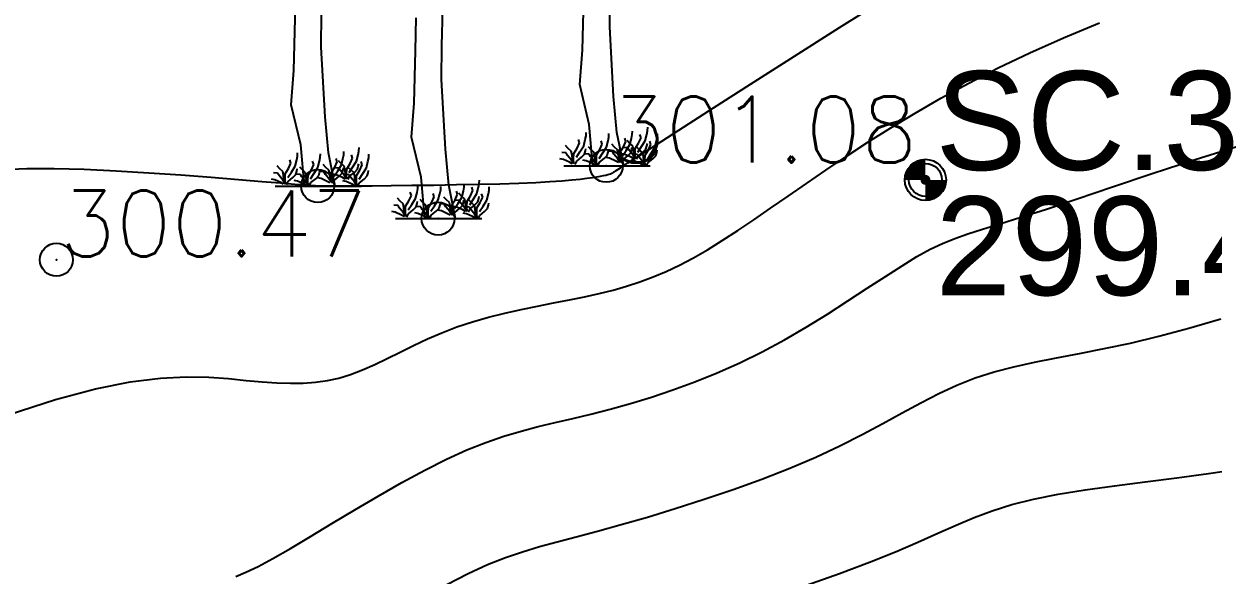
# Model space of a CAD drawing. Header units: millimetres. Extents: x 524954 to 526204, y 9523489 to 9524010.
# Drawn here: x 526073.58 to 526091.63, y 9523817.82 to 9523826.18 of the extents above; entities that cross this region are included whole.
import ezdxf
from ezdxf.enums import TextEntityAlignment as Align

# ---------------------------------------------------------------- set-up
doc = ezdxf.new("R2010")
doc.units = ezdxf.units.MM
doc.header["$PDMODE"] = 32
doc.header["$PDSIZE"] = 0.5
doc.linetypes.add('ACAD_ISO12W100', pattern=[21, 12, -3, 0, -3, 0, -3])
for name, color, linetype in [('Arbre', 34, 'ACAD_ISO12W100'), ('CN_01_00', 3, 'Continuous'), ('CN_02_00', 4, 'Continuous'), ('CN_10_00', 1, 'Continuous'), ('TopoAlt', 3, 'Continuous'), ('TopoAlt polygo', 7, 'Continuous'), ('TOPOJIS', 7, 'Continuous'), ('TOPOJIS polygo', 1, 'Continuous'), ('TopoMat polygo', 1, 'Continuous')]:
    doc.layers.add(name, color=color, linetype=linetype)
doc.styles.add('Arial 1.0', font='arial.ttf', dxfattribs={"width": 0.99, "height": 1})
doc.styles.add('Simplex 1.0', font='Simplex.shx', dxfattribs={"width": 0.99, "height": 1})

# ---------------------------------------------------------------- blocks, each defined once
blk = doc.blocks.new('TCPOINT M')
at = {"color": 0}
blk.add_point((0, 0), dxfattribs=at)
at = {"layer": 'TopoAlt', "style": 'Simplex 1.0', "width": 0.99}
blk.add_attdef('ALT', (0.15, 0.15), '', height=1, dxfattribs=at)
blk = doc.blocks.new('v088')
at = {"linetype": 'Continuous'}
for p, q in [((0.045, 2.625), (0.064, 3.179)), ((-0.352, 2.542), (-0.344, 3.046)), ((-0.373, 1.752), (-0.352, 2.542)), ((0.043, 2.109), (0.045, 2.625)), ((0.102, 1.053), (0.043, 2.109)), ((-0.412, 1.235), (-0.373, 1.752)), ((-0.268, 0.628), (-0.412, 1.235)), ((0.151, 0.506), (0.102, 1.053)), ((-0.213, 0), (-0.268, 0.628)), ((0.256, 0), (0.151, 0.506)), ((-0.654, 0), (0.654, 0))]:
    blk.add_line(p, q, dxfattribs=at)
at = {"color": 3, "linetype": 'Continuous'}
for p, q in [((0.615, 0.531), (0.618, 0.584)), ((-0.416, 0.349), (-0.433, 0.399)), ((-0.353, 0.303), (-0.329, 0.397)), ((-0.329, 0.397), (-0.317, 0.454)), ((-0.317, 0.454), (-0.315, 0.507)), ((-0.07, 0.329), (-0.087, 0.38)), ((-0.007, 0.284), (0.017, 0.377)), ((0.017, 0.377), (0.029, 0.435)), ((0.029, 0.435), (0.031, 0.488)), ((0.25, 0.286), (0.286, 0.368)), ((0.286, 0.368), (0.269, 0.418)), ((0.346, 0.341), (0.305, 0.385)), ((0.349, 0.322), (0.373, 0.416)), ((0.373, 0.416), (0.385, 0.474)), ((0.385, 0.474), (0.387, 0.526)), ((0.481, 0.344), (0.517, 0.426)), ((0.517, 0.426), (0.5, 0.476)), ((0.524, 0.291), (0.579, 0.38)), ((0.579, 0.38), (0.603, 0.474)), ((0.603, 0.474), (0.615, 0.531)), ((0.666, 0.325), (0.649, 0.375)), ((0.728, 0.279), (0.752, 0.373)), ((0.752, 0.373), (0.765, 0.43)), ((0.765, 0.43), (0.767, 0.483)), ((-0.618, 0.197), (-0.683, 0.202)), ((-0.587, 0.264), (-0.627, 0.308)), ((-0.596, 0.159), (-0.618, 0.197)), ((-0.541, 0.224), (-0.587, 0.264)), ((-0.529, 0.166), (-0.541, 0.224)), ((-0.505, 0.106), (-0.502, 0.188)), ((-0.502, 0.188), (-0.452, 0.267)), ((-0.464, 0.132), (-0.409, 0.214)), ((-0.452, 0.267), (-0.416, 0.349)), ((-0.409, 0.214), (-0.353, 0.303)), ((-0.341, 0.178), (-0.327, 0.226)), ((-0.272, 0.178), (-0.337, 0.183)), ((-0.327, 0.226), (-0.32, 0.26)), ((-0.24, 0.245), (-0.281, 0.288)), ((-0.195, 0.204), (-0.24, 0.245)), ((-0.183, 0.147), (-0.195, 0.204)), ((-0.156, 0.168), (-0.106, 0.248)), ((-0.118, 0.113), (-0.063, 0.195)), ((-0.106, 0.248), (-0.07, 0.329)), ((-0.063, 0.195), (-0.007, 0.284)), ((0.005, 0.159), (0.019, 0.207)), ((0.019, 0.207), (0.026, 0.24)), ((0.084, 0.216), (0.019, 0.221)), ((0.115, 0.284), (0.075, 0.327)), ((0.106, 0.178), (0.084, 0.216)), ((0.161, 0.243), (0.115, 0.284)), ((0.173, 0.185), (0.161, 0.243)), ((0.178, 0.118), (0.173, 0.185)), ((0.197, 0.125), (0.2, 0.207)), ((0.2, 0.207), (0.25, 0.286)), ((0.272, 0.173), (0.221, 0.183)), ((0.238, 0.151), (0.293, 0.233)), ((0.315, 0.274), (0.25, 0.279)), ((0.293, 0.233), (0.349, 0.322)), ((0.337, 0.236), (0.315, 0.274)), ((0.315, 0.151), (0.361, 0.197)), ((0.397, 0.163), (0.337, 0.236)), ((0.392, 0.301), (0.346, 0.341)), ((0.361, 0.197), (0.375, 0.245)), ((0.375, 0.245), (0.382, 0.279)), ((0.404, 0.243), (0.392, 0.301)), ((0.409, 0.175), (0.404, 0.243)), ((0.428, 0.183), (0.43, 0.264)), ((0.433, 0.113), (0.428, 0.183)), ((0.43, 0.264), (0.481, 0.344)), ((0.495, 0.24), (0.454, 0.284)), ((0.469, 0.209), (0.524, 0.291)), ((0.474, 0.149), (0.546, 0.209)), ((0.541, 0.2), (0.495, 0.24)), ((0.553, 0.142), (0.541, 0.2)), ((0.546, 0.209), (0.591, 0.255)), ((0.579, 0.163), (0.63, 0.243)), ((0.591, 0.255), (0.606, 0.303)), ((0.606, 0.303), (0.613, 0.337)), ((0.618, 0.108), (0.673, 0.19)), ((0.63, 0.243), (0.666, 0.325)), ((0.673, 0.19), (0.728, 0.279)), ((0.74, 0.154), (0.755, 0.202)), ((0.755, 0.202), (0.762, 0.236)), ((-0.661, 0.096), (-0.712, 0.106)), ((-0.567, 0.053), (-0.661, 0.096)), ((-0.536, 0.087), (-0.596, 0.159)), ((-0.527, 0.031), (-0.567, 0.053)), ((-0.5, 0.031), (-0.536, 0.087)), ((-0.524, 0.099), (-0.529, 0.166)), ((-0.5, 0.036), (-0.505, 0.106)), ((-0.483, 0.022), (-0.459, 0.072)), ((-0.459, 0.072), (-0.387, 0.132)), ((-0.387, 0.132), (-0.341, 0.178)), ((-0.315, 0.077), (-0.365, 0.087)), ((-0.221, 0.034), (-0.315, 0.077)), ((-0.25, 0.139), (-0.272, 0.178)), ((-0.19, 0.067), (-0.25, 0.139)), ((-0.18, 0.012), (-0.221, 0.034)), ((-0.154, 0.012), (-0.19, 0.067)), ((-0.178, 0.079), (-0.183, 0.147)), ((-0.159, 0.087), (-0.156, 0.168)), ((-0.154, 0.017), (-0.159, 0.087)), ((-0.137, 0.002), (-0.113, 0.053)), ((-0.113, 0.053), (-0.041, 0.113)), ((-0.041, 0.113), (0.005, 0.159)), ((0.041, 0.115), (-0.01, 0.125)), ((0.135, 0.072), (0.041, 0.115)), ((0.166, 0.106), (0.106, 0.178)), ((0.175, 0.05), (0.135, 0.072)), ((0.202, 0.05), (0.166, 0.106)), ((0.202, 0.055), (0.197, 0.125)), ((0.219, 0.041), (0.243, 0.091)), ((0.243, 0.091), (0.315, 0.151)), ((0.365, 0.13), (0.272, 0.173)), ((0.406, 0.108), (0.365, 0.13)), ((0.421, 0.072), (0.37, 0.082)), ((0.433, 0.108), (0.397, 0.163)), ((0.464, 0.173), (0.399, 0.178)), ((0.514, 0.029), (0.421, 0.072)), ((0.45, 0.099), (0.474, 0.149)), ((0.486, 0.135), (0.464, 0.173)), ((0.546, 0.063), (0.486, 0.135)), ((0.555, 0.007), (0.514, 0.029)), ((0.582, 0.007), (0.546, 0.063)), ((0.558, 0.075), (0.553, 0.142)), ((0.577, 0.082), (0.579, 0.163)), ((0.582, 0.012), (0.577, 0.082)), ((0.599, -0.002), (0.623, 0.048)), ((0.623, 0.048), (0.695, 0.108)), ((0.695, 0.108), (0.74, 0.154))]:
    blk.add_line(p, q, dxfattribs=at)
blk = doc.blocks.new('TCPOINT polygo')
at = {"color": 0, "const_width": 0.075}
blk.add_lwpolyline([(0, 0.0375, 1), (0, -0.0375, 1)], format="xyb", close=True, dxfattribs=at)
at = {"color": 0}
blk.add_point((0, 0), dxfattribs=at)
at = {"layer": 'TopoAlt polygo', "style": 'Arial 1.0', "width": 0.99}
blk.add_attdef('ALT', (0.15, 0.15), '', height=2, dxfattribs=at)
at = {"layer": 'TopoMat polygo', "style": 'Arial 1.0', "width": 0.99}
blk.add_attdef('MAT', text='', height=2, dxfattribs=at).set_placement((0.15, -2.5), align=Align.TOP_LEFT)
blk = doc.blocks.new('t014')
at = {"color": 0, "const_width": 1.249375}
for points in [[(0, 0.625313, 0.414214), (-0.625313, 0, 1)], [(0, -0.625312, 0.414214), (0.625313, 0, 0.414214)]]:
    blk.add_lwpolyline(points, format="xyb", dxfattribs=at)
at = {"color": 0}
blk.add_circle((0, 0), 1.25, dxfattribs=at)

msp = doc.modelspace()

# ---------------------------------------------------------------- linework, layer by layer
at = {"layer": 'CN_01_00', "flags": 128}
for points, elevation in [([(526073.274, 9523823.974), (526073.631, 9523823.99), (526074.044, 9523823.99), (526074.501, 9523823.978), (526074.986, 9523823.955), (526075.48, 9523823.926), (526075.966, 9523823.893), (526076.426, 9523823.857), (526076.842, 9523823.824), (526077.196, 9523823.794), (526077.477, 9523823.77), (526077.695, 9523823.752), (526077.867, 9523823.74), (526078.01, 9523823.731), (526078.141, 9523823.727), (526078.276, 9523823.725), (526078.432, 9523823.725), (526078.625, 9523823.727), (526078.869, 9523823.729), (526079.155, 9523823.732), (526079.471, 9523823.735), (526079.806, 9523823.739), (526080.149, 9523823.745), (526080.485, 9523823.751), (526080.805, 9523823.759), (526081.096, 9523823.768), (526081.349, 9523823.779), (526081.564, 9523823.791), (526081.746, 9523823.803), (526081.898, 9523823.816), (526082.023, 9523823.83), (526082.125, 9523823.842), (526082.209, 9523823.854), (526082.277, 9523823.865), (526082.332, 9523823.875), (526082.377, 9523823.883), (526082.413, 9523823.89), (526082.443, 9523823.897), (526082.466, 9523823.904), (526082.485, 9523823.911), (526082.502, 9523823.918), (526082.517, 9523823.926), (526082.536, 9523823.937), (526082.57, 9523823.959), (526082.636, 9523824.001), (526082.749, 9523824.074), (526082.924, 9523824.187), (526083.177, 9523824.35), (526083.523, 9523824.573), (526083.978, 9523824.865), (526084.55, 9523825.231), (526085.218, 9523825.659), (526085.956, 9523826.128), (526086.736, 9523826.621)], 301), ([(526076.8, 9523817.8), (526076.955, 9523817.864), (526077.141, 9523817.953), (526077.364, 9523818.074), (526077.63, 9523818.226), (526077.931, 9523818.406), (526078.259, 9523818.603), (526078.606, 9523818.811), (526078.961, 9523819.021), (526079.318, 9523819.225), (526079.666, 9523819.415), (526079.997, 9523819.582), (526080.305, 9523819.721), (526080.593, 9523819.835), (526080.866, 9523819.929), (526081.129, 9523820.007), (526081.387, 9523820.075), (526081.646, 9523820.137), (526081.911, 9523820.199), (526082.188, 9523820.265), (526082.48, 9523820.34), (526082.786, 9523820.426), (526083.104, 9523820.522), (526083.431, 9523820.631), (526083.765, 9523820.753), (526084.104, 9523820.889), (526084.445, 9523821.04), (526084.785, 9523821.207), (526085.123, 9523821.39), (526085.454, 9523821.583), (526085.776, 9523821.782), (526086.086, 9523821.98), (526086.379, 9523822.172), (526086.654, 9523822.352), (526086.906, 9523822.514), (526087.133, 9523822.653), (526087.334, 9523822.764), (526087.52, 9523822.853), (526087.705, 9523822.929), (526087.903, 9523822.999), (526088.127, 9523823.071), (526088.391, 9523823.152), (526088.71, 9523823.251), (526089.097, 9523823.375), (526089.562, 9523823.53), (526090.099, 9523823.711), (526090.699, 9523823.912), (526091.353, 9523824.124), (526092.05, 9523824.342)], 299), ([(526085.458, 9523817.669), (526085.96, 9523817.846), (526086.413, 9523818.016), (526086.806, 9523818.174), (526087.146, 9523818.321), (526087.449, 9523818.457), (526087.729, 9523818.581), (526087.999, 9523818.695), (526088.275, 9523818.798), (526088.571, 9523818.891), (526088.9, 9523818.973), (526089.273, 9523819.047), (526089.685, 9523819.113), (526090.129, 9523819.175), (526090.594, 9523819.235), (526091.074, 9523819.296), (526091.557, 9523819.362), (526092.038, 9523819.434)], 297)]:
    msp.add_lwpolyline(points, dxfattribs=dict(at, elevation=elevation))
at = {"layer": 'CN_02_00', "elevation": 298, "flags": 128}
msp.add_lwpolyline([(526079.999, 9523817.679), (526080.327, 9523817.846), (526080.62, 9523817.98), (526080.891, 9523818.087), (526081.149, 9523818.176), (526081.406, 9523818.253), (526081.673, 9523818.326), (526081.963, 9523818.401), (526082.285, 9523818.486), (526082.648, 9523818.587), (526083.045, 9523818.702), (526083.467, 9523818.831), (526083.903, 9523818.971), (526084.344, 9523819.121), (526084.781, 9523819.279), (526085.202, 9523819.443), (526085.599, 9523819.611), (526085.964, 9523819.782), (526086.3, 9523819.952), (526086.613, 9523820.119), (526086.907, 9523820.281), (526087.189, 9523820.434), (526087.465, 9523820.575), (526087.738, 9523820.702), (526088.016, 9523820.813), (526088.303, 9523820.905), (526088.603, 9523820.983), (526088.917, 9523821.052), (526089.249, 9523821.117), (526089.6, 9523821.184), (526089.974, 9523821.257), (526090.374, 9523821.342), (526090.801, 9523821.445), (526091.258, 9523821.569), (526091.742, 9523821.71)], dxfattribs=at)
at = {"layer": 'CN_10_00', "elevation": 300, "flags": 128}
msp.add_lwpolyline([(526073.364, 9523820.257), (526074.064, 9523820.486), (526074.673, 9523820.647), (526075.2, 9523820.751), (526075.656, 9523820.808), (526076.049, 9523820.828), (526076.391, 9523820.823), (526076.69, 9523820.802), (526076.956, 9523820.776), (526077.199, 9523820.754), (526077.423, 9523820.739), (526077.63, 9523820.732), (526077.824, 9523820.734), (526078.01, 9523820.747), (526078.189, 9523820.772), (526078.365, 9523820.811), (526078.542, 9523820.865), (526078.723, 9523820.934), (526078.908, 9523821.016), (526079.098, 9523821.107), (526079.295, 9523821.204), (526079.498, 9523821.305), (526079.708, 9523821.404), (526079.927, 9523821.499), (526080.154, 9523821.588), (526080.39, 9523821.666), (526080.632, 9523821.734), (526080.879, 9523821.796), (526081.128, 9523821.851), (526081.376, 9523821.902), (526081.621, 9523821.95), (526081.86, 9523821.997), (526082.091, 9523822.044), (526082.311, 9523822.093), (526082.523, 9523822.146), (526082.729, 9523822.205), (526082.93, 9523822.27), (526083.13, 9523822.344), (526083.33, 9523822.428), (526083.533, 9523822.524), (526083.742, 9523822.633), (526083.957, 9523822.758), (526084.18, 9523822.896), (526084.413, 9523823.048), (526084.656, 9523823.211), (526084.911, 9523823.386), (526085.177, 9523823.571), (526085.457, 9523823.764), (526085.751, 9523823.965), (526086.061, 9523824.174), (526086.388, 9523824.388), (526086.735, 9523824.607), (526087.104, 9523824.83), (526087.497, 9523825.056), (526087.917, 9523825.284), (526088.365, 9523825.514), (526088.844, 9523825.743), (526089.356, 9523825.972), (526089.902, 9523826.199)], dxfattribs=at)

# ---------------------------------------------------------------- block references
at = {"layer": 'Arbre'}
for p in [(526082.43, 9523824.03, -271.76), (526078.053, 9523823.722, -271.76), (526079.879, 9523823.23, -271.76)]:
    msp.add_blockref('v088', p, dxfattribs=at)
at = {"layer": 'TOPOJIS'}
ref = msp.add_blockref('TCPOINT M', (526082.42, 9523824.03, 301.08), dxfattribs=at)
ref.add_attrib('ALT', '301.08', (526082.47, 9523824.08, 301.08), dxfattribs={"layer": 'TopoAlt', "height": 1, "style": 'Simplex 1.0', "width": 0.99})
for p in [(526078.043, 9523823.722, 301), (526079.869, 9523823.23, 300.85)]:
    msp.add_blockref('TCPOINT M', p, dxfattribs=at)
ref = msp.add_blockref('TCPOINT M', (526074.079, 9523822.605, 300.47), dxfattribs=at)
ref.add_attrib('ALT', '300.47', (526074.129, 9523822.655, 300.47), dxfattribs={"layer": 'TopoAlt', "height": 1, "style": 'Simplex 1.0', "width": 0.99})
at = {"layer": 'TOPOJIS polygo'}
ref = msp.add_blockref('TCPOINT polygo', (526087.261, 9523823.817, 299.43), dxfattribs=at)
ref.add_attrib('MAT', 'SC.3', (526087.411, 9523823.967, 299.43), dxfattribs={"layer": 'TopoMat polygo', "height": 1.5, "style": 'Arial 1.0', "width": 0.99})
ref.add_attrib('ALT', '299.43', dxfattribs={"layer": 'TopoAlt polygo', "height": 1.5, "style": 'Arial 1.0', "width": 0.99}).set_placement((526087.411, 9523823.567, 299.43), align=Align.TOP_LEFT)
at = {"layer": 'TOPOJIS polygo', "xscale": 0.25, "yscale": 0.25, "zscale": 0.25}
msp.add_blockref('t014', (526087.261, 9523823.817, 299.432), dxfattribs=at)

doc.saveas('drawing.dxf')
